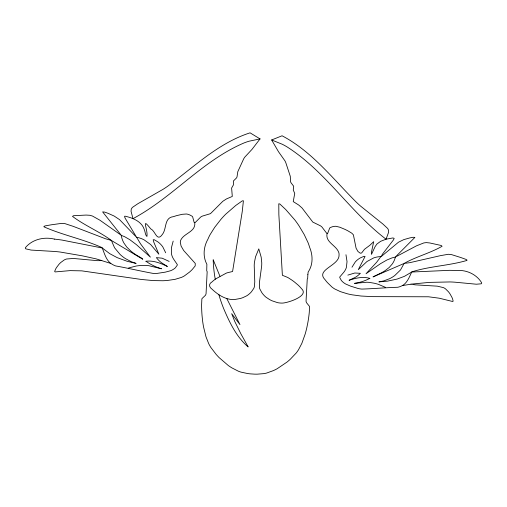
<?xml version="1.0" encoding="UTF-8"?>
<svg xmlns="http://www.w3.org/2000/svg" width="507" height="507" viewBox="0 0 507 507"><rect width="100%" height="100%" fill="white"/><g stroke="black" fill="none" stroke-linecap="round" stroke-linejoin="round"><path stroke-width="0.76" d="M327.116 233.328C324.993 242.245 336.261 245.179 338.771 252.461A6.902 6.445 32.3 0 1 339.056 254.856C339.677 265.738 315.183 269.54 324.987 279.598A51.746 47.778 35.4 0 0 327.383 282.545L331.901 286.975A23.766 22.194 35.9 0 0 334.766 288.977L340.419 291.645L347.422 293.8A75.917 69.605 32 0 0 352.105 294.82L361.079 296.031L372.506 296.633L428.535 296.785L439.29 298.211L452.7 301.519L453.163 301.152L452.624 299.105A21.478 19.532 45.7 0 0 451.883 297.241L449.924 293.756A24.57 22.371 45.8 0 0 448.391 291.721L445.539 288.882A10.216 9.259 45 0 0 443.473 287.634L437.313 286.163L415.075 284.833L411.025 284.142L429.378 282.386L450.165 281.943A129.165 116.787 57.9 0 1 455.223 282.215L476.333 284.218L481.2 283.812A1.122 0.995 44.8 0 0 481.631 282.735C476.428 274.135 466.244 269.623 456.287 270.516A228.784 204.448 66 0 0 449.43 270.326L411.747 272.031L404.447 276.328L397.082 279.084L387.424 281.157L378.894 281.892L383.539 280.967L389.452 278.761A37.772 34.749 35.3 0 0 394.763 275.535L400.479 269.99L404.111 263.45L373.025 276.904L378.976 273.983A48.672 44.793 32.4 0 0 385.244 270.561L389.243 267.43L392.215 264.033A24.71 22.745 35.7 0 0 394.592 259.66L395.447 257.049L392.095 257.867L386.974 259.971L380.358 263.76L366.048 273.717L376.631 262.277L380.884 256.593L378.938 256.732A25.68 23.721 40.5 0 0 373.722 257.898L366.986 261.511L358.297 269.648L365.059 256.46L363.963 256.32L360.338 257.892A21.624 20.039 39 0 0 355.255 261.986L351.978 267.233M173.185 241.085L171.391 247.879L171.442 253.741A15.432 14.671 3.3 0 0 172.05 255.94L172.298 256.586A18.417 17.504 4 0 0 173.736 259.305L177.279 264.527A2.186 2.091 -0.4 0 1 177.266 265.174L175.346 267.842A15.229 14.475 -1.9 0 1 170.51 270.751L165.307 272.139L157.107 273.4A28.215 26.656 -2.7 0 1 153.19 273.419C140.61 271.131 128.176 268.165 115.647 265.934A24.659 23.132 -7.4 0 1 112.586 264.553C106.197 261.339 104.626 253.538 102.078 247.631C83.357 239.158 62.805 235.185 44.046 226.87L43.875 226.477L45.06 225.913L51.169 224.823L61.303 223.416L64.896 223.606L73.344 226.395L105.583 238.791L111.394 240.432C99.144 231.426 84.65 225.514 72.488 216.381L73.566 215.709L86.127 215.069L89.878 215.291L92.483 216.045L99.98 220.253L121.331 235.349L102.623 211.894L104.581 212.084A81.557 76.221 -18.5 0 1 108.213 213.39L114.202 216.071L119.525 219.601L136.63 237.365L125.045 218.016L124.526 216.419L124.931 216.134C132.34 217.82 141.282 221.141 144.083 228.993C145.249 231.205 145.11 234.995 146.922 236.49C148.114 229.405 140.661 216.14 150.744 228.898C155.364 230.736 156.802 242.283 162.303 234.513C166.974 228.847 163.875 217.623 173.502 216.635A72.222 69.605 4.5 0 1 176.67 215.621L182.254 214.303L186.316 214.005A7.079 6.642 4.7 0 1 187.501 214.188L188.705 214.55A18.385 17.327 3.6 0 1 189.992 215.05L192.071 216.21A2.776 2.605 5.6 0 1 192.673 216.907L194.124 222.364L194.644 222.573A2.408 2.262 6.2 0 0 195.366 222.377L200.633 217.104A10.729 10.102 8.5 0 1 202.325 216.121L210.462 213.65L222.801 201.304L226.445 198.94L232.301 196.431L231.61 188.046L233.423 184.897L233.372 181.037L236.357 178.084A5.653 5.203 12.6 0 0 236.997 176.981L237.802 171.689L243.499 159.242A13.6 12.453 15.7 0 1 244.818 157.1L252.017 149.356L260.04 138.905L250.071 132.834C218.523 142.936 194.244 166.708 168.09 185.949A113.517 100.386 -0.8 0 1 162.969 189.371L137.891 203.7L132.321 207.464L131.275 209.087L131.04 211.235L132.986 218.656C172.811 197.394 202.173 160.738 244.076 142.93A60.301 55.821 18.6 0 1 249.083 141.206L260.04 138.905M54.509 239.12C44.122 236.611 32.353 239.253 25.42 247.638A1.198 1.09 -17.5 0 0 25.775 248.842L31.098 250.071L54.426 251.459A137.074 127.472 -35.6 0 1 59.953 251.998L82.388 255.845L96.019 258.849L101.856 260.611L97.471 260.674L73.433 258.469L66.62 258.995A10.761 10.001 -16.9 0 0 64.25 259.958L60.846 262.442A25.787 24.102 -17.7 0 0 58.97 264.305L56.461 267.614A22.562 21.06 -17.6 0 0 55.466 269.426L54.655 271.467L55.124 271.929L70.023 270.624L81.779 270.858L141.276 279.452L153.272 280.593L162.728 280.745A78.034 72.628 1.1 0 0 167.684 280.428L175.137 279.319L181.233 277.481A24.279 23.088 -0.4 0 0 184.383 275.903L189.466 272.126A53.203 50.028 -2 0 0 192.223 269.528L195.189 265.928L195.265 263.431L183.68 250.521L181.094 246.066L180.296 242.333A7.028 6.654 4 0 1 180.834 239.95C184.168 233.036 196.063 231.788 194.732 222.56M271.638 139.97L282.063 135.781C311.83 151.378 332.763 178.622 356.11 201.982A107.902 94.15 30.5 0 0 360.629 206.14L382.886 224.024L387.741 228.53L388.565 230.254L388.577 232.358L386.055 239.203L380.573 241.345L376.916 244.063L375.129 246.579L371.479 254.368L371.371 252.587L373.691 241.668L369.825 245.306L364.463 249.305L361.624 252.993L360.268 253.208L357.961 251.497L356.079 248.183L353.398 234.823L351.807 233.195L348.011 230.907A71.322 67.621 35.7 0 0 345.09 229.424L339.886 227.25L336.027 226.318A6.94 6.426 30.3 0 0 334.873 226.306L333.688 226.464A18.024 16.744 31.7 0 0 332.402 226.749L330.291 227.548A2.725 2.522 29.6 0 0 329.651 228.131L327.725 233.226L327.205 233.353A2.37 2.199 29.2 0 1 326.533 233.049L321.97 227.054A10.584 9.867 27.9 0 0 320.43 225.818L312.806 222.091L302.026 207.959L298.712 205.037L293.236 201.596L294.732 193.452L293.274 190.043L293.699 186.253L291.075 182.837A5.602 5.133 21.4 0 1 290.555 181.639L290.283 176.284L285.923 163.026A13.569 12.409 18 0 0 284.833 160.681L278.52 151.751L271.638 139.97L282.215 144.235A60.409 55.979 16.6 0 1 286.962 146.834C325.621 171.379 349.906 211.673 386.055 239.203L392.906 237.941L394.167 238.36L393.533 239.817L382.646 253.918L380.991 256.738L398.521 242.188L403.794 239.621L409.599 237.967A77.653 70.695 46.3 0 1 413.072 237.282L414.897 237.396L395.352 257.043L416.551 245.8L423.846 242.923L426.305 242.6L429.765 242.961L441.172 245.477L442.091 246.275C430.069 253.17 416.184 256.65 404.104 263.412L409.637 262.702L440.38 255.667L448.321 254.28L451.591 254.634L460.622 257.467L466.028 259.407L467.042 260.11L466.852 260.459C448.891 265.744 429.594 266.181 411.754 271.891C409.231 277.278 406.848 284.142 400.72 286.379A23.804 21.852 39 0 1 397.748 287.273C385.808 287.608 373.849 288.705 361.846 289.091A27.473 25.464 36.5 0 1 358.138 288.508L350.476 286.094L345.654 283.996A14.88 13.873 36.7 0 1 341.325 280.441L339.753 277.563A2.148 2.009 36.6 0 1 339.804 276.936L343.689 272.373A18.106 16.953 32.9 0 0 345.318 269.946L345.622 269.356A15.159 14.196 33.4 0 0 346.408 267.303L347.022 261.612L345.964 254.729M347.853 275.111L354.761 273.013L360.357 273.311A28.905 26.928 33 0 1 355.331 277.342L349.057 280.289C355.661 278.077 362.961 276.309 369.837 278.368M128.588 267.981L136.288 266.01A51.353 49.483 -16.2 0 1 140.648 265.516L145.889 265.434A35.015 33.595 -12.6 0 1 148.779 265.687L161.41 268.748M402.507 285.568L411 284.186M145.953 261.257C153.45 260.256 160.782 263.228 167.373 266.479L161.163 262.512A29.488 27.898 2.6 0 1 156.352 257.619L162.208 258.202L169.148 261.416M101.882 260.661L110.78 263.437M385.491 287.38L378.469 284.37A50.079 46.948 47.1 0 0 374.419 283.261L369.502 282.418A34.108 31.89 44.6 0 0 366.751 282.241L354.507 283.362A49.103 45.44 31.7 0 0 369.825 278.356M226.787 298.553L239.957 324.594L231.667 313.656L234.798 321.527L240.971 333.993L248.177 346.946C236.395 336.933 229.563 322.427 223.612 308.471A155.877 144.178 36.4 0 1 218.859 294.662M219.943 276.258L213.187 259.736A139.501 129.773 35.2 0 0 215.247 279.249M165.688 252.784L162.823 246.934A22.257 21.072 -6 0 0 157.969 241.953L154.356 239.767L153.19 239.729L153.735 241.991L158.881 254.222L150.668 244.551L144.001 239.779A26.529 25.071 -8.6 0 0 138.658 237.732L136.624 237.27L140.496 243.772L150.389 257.125L136.44 244.678L129.874 239.722L124.69 236.731L121.23 235.337L121.864 238.151A25.458 23.88 -2.8 0 0 123.923 243.024L126.706 246.985L130.597 250.826A49.94 46.676 1.2 0 0 136.827 255.332L141.719 258.183L142.765 259.261L111.382 240.47L114.557 247.777L120.032 254.387A38.912 36.46 -2.3 0 0 125.305 258.538L131.307 261.732L136.098 263.412L127.2 261.314L117.212 257.651L109.683 253.633L102.363 248.031L61.987 240.065A244.672 223.955 -46.5 0 0 54.509 239.12M161.403 268.773A50.193 47.126 2.9 0 1 145.965 261.244M307.863 274.585L307.673 278.337A1.318 1.248 32.1 0 1 307.527 278.647L307.47 278.73A5.571 5.279 33.6 0 0 307.248 279.091L306.038 301.221L306.437 302.609L309.371 306.228A1.584 1.515 37.7 0 1 309.587 306.767L309.257 312.591A128.265 124.196 -2.4 0 1 308.801 316.526A138.119 133.436 -5.2 0 1 307.749 323.155L306.798 327.788A107.452 104.512 4.4 0 1 305.113 334.227L301.849 343.359L298.528 349.722A40.249 39.216 34.8 0 1 296.126 353.1L290.302 359.241A84.72 82.197 16.5 0 1 286.975 362.106L277.164 368.735A60.694 59.173 25.3 0 1 273.374 370.604L266.771 373.013A30.509 29.9 39.6 0 1 263.951 373.621L257.271 374.166A59.94 58.318 27.9 0 1 254.362 374.128L250.597 373.887A59.94 58.324 27.8 0 1 247.695 373.551L241.085 372.151A30.509 29.995 36.2 0 1 238.334 371.181L231.965 367.917A60.637 58.92 30.8 0 1 228.346 365.56L219.144 357.631A84.377 81.202 31.2 0 1 216.071 354.317L210.804 347.384A40.281 39.451 27 0 1 208.713 343.664L205.994 336.819L203.611 327.192A106.419 101.755 38.3 0 1 202.553 320.481L202.059 315.69A131.015 124.158 40.7 0 1 201.609 304.846L201.868 298.953A1.603 1.559 4.9 0 1 202.141 298.439L205.5 295.239L206.045 293.902L207.167 271.727A5.026 4.829 6.1 0 0 206.888 271.099L206.843 271.011A1.331 1.274 7.8 0 1 206.723 270.675L206.875 264.274A6.787 6.49 9.3 0 1 206.564 263.678C202.648 255.813 203.719 246.617 207.933 239.165A54.87 52.253 20.7 0 1 210.018 234.76L214.67 227.364L220.818 219.474A98.979 94.163 31.2 0 1 225.659 214.246L235.818 205.417L242.302 200.867L243.411 200.772L242.257 211.514L232.58 271.511L228.074 272.576A18.753 18.138 16.1 0 0 226.261 273.14L215.792 278.856A35.015 34.089 19 0 0 211.945 281.962C208.573 283.698 208.966 287.133 211.894 289.053C216.952 293.807 222.934 298.122 229.925 299.288A20.698 19.931 15.4 0 0 234.678 299.517L240.343 298.484A32.917 31.554 14.1 0 0 242.948 297.609L246.643 295.847A18.803 18.106 16.5 0 0 248.576 294.51L249.793 293.464A24.235 23.309 15.2 0 0 251.453 291.759L253.76 288.426A9.595 9.246 19.5 0 0 254.362 286.778L254.768 281.873L254.216 265.529A42.632 40.408 29.1 0 1 254.457 262.163L255.579 256.713L258.785 248.886L261.181 257.15L261.745 262.727A43.013 41.149 10.9 0 1 261.65 266.099L259.464 282.222L259.369 287.152A9.576 9.189 26.1 0 0 259.799 288.876L261.758 292.52A24.114 23.03 28 0 0 263.222 294.453L264.324 295.67A18.727 17.922 27.7 0 0 266.099 297.273L269.572 299.555A32.727 31.149 27.5 0 0 272.056 300.797L277.525 302.635A20.597 19.697 28.4 0 0 282.215 303.091C286.994 303.135 309.821 296.075 301.488 288.641A34.913 33.728 32.2 0 0 298.053 285.029L294.675 282.177A79.06 77.761 34.5 0 0 292.241 280.346L288.407 277.849A18.67 17.922 30 0 0 286.689 277.018L282.38 275.295L278.856 214.556L278.793 203.757L279.877 204.029L285.783 209.594L294.84 219.956A99.86 96.038 10 0 1 299.041 225.881L304.244 234.614L308.022 242.606A54.876 52.272 20.3 0 1 309.612 247.251C312.863 255.021 313.199 264.16 308.522 271.492A6.718 6.357 30.1 0 1 308.161 272.031L307.863 274.585"/></g></svg>
